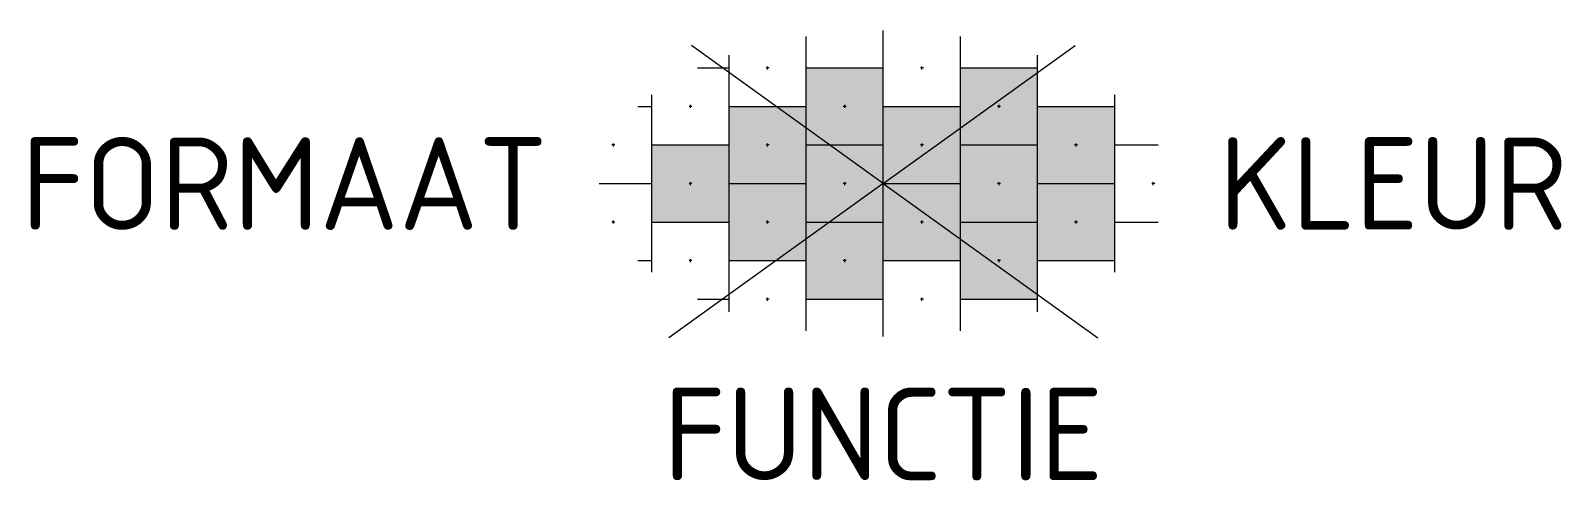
# Model space of a CAD drawing. Extents: x -16.6 to 13.2, y -5.8 to 3.
import ezdxf
from ezdxf.enums import TextEntityAlignment as Align

# ---------------------------------------------------------------- set-up
doc = ezdxf.new("R2010")
doc.units = 0
doc.styles.add('NLCS-ISO', font='NLCS-ISO.ttf')

msp = doc.modelspace()

# ---------------------------------------------------------------- hatches: boundary and pattern name
h = msp.add_hatch(color=254)
h.dxf.hatch_style = 1
h.paths.add_polyline_path([(0, 2.25), (-1.5, 2.25), (-1.5, 0.75), (0, 0.75)])
h = msp.add_hatch(color=254)
h.dxf.hatch_style = 1
h.paths.add_polyline_path([(3, 2.25), (1.5, 2.25), (1.5, 0.75), (3, 0.75)])
h = msp.add_hatch(color=254)
h.dxf.hatch_style = 1
h.paths.add_polyline_path([(-1.5, 1.5), (-3, 1.5), (-3, 0), (-1.5, 0)])
h = msp.add_hatch(color=254)
h.dxf.hatch_style = 1
h.paths.add_polyline_path([(1.5, 1.5), (0, 1.5), (0, 0.75), (0, 0), (1.5, 0)])
h = msp.add_hatch(color=254)
h.dxf.hatch_style = 1
h.paths.add_polyline_path([(4.5, 1.5), (3, 1.5), (3, 0.75), (3, 0), (4.5, 0)])
h = msp.add_hatch(color=254)
h.dxf.hatch_style = 1
h.paths.add_polyline_path([(-3, 0.75), (-4.5, 0.75), (-4.5, -0.75), (-3, -0.75)])
h = msp.add_hatch(color=254)
h.dxf.hatch_style = 1
h.paths.add_polyline_path([(0, 0.75), (-1.5, 0.75), (-1.5, 0), (-1.5, -0.75), (0, -0.75)])
h = msp.add_hatch(color=254)
h.dxf.hatch_style = 1
h.paths.add_polyline_path([(3, 0.75), (1.5, 0.75), (1.5, -0.75), (3, -0.75)])
h = msp.add_hatch(color=254)
h.dxf.hatch_style = 1
h.paths.add_polyline_path([(-1.5, 0), (-3, 0), (-3, -0.75), (-3, -1.5), (-1.5, -1.5)])
h = msp.add_hatch(color=254)
h.dxf.hatch_style = 1
h.paths.add_polyline_path([(1.5, 0), (0, 0), (0, -0.75), (0, -1.5), (1.5, -1.5)])
h = msp.add_hatch(color=254)
h.dxf.hatch_style = 1
h.paths.add_polyline_path([(4.5, 0), (3, 0), (3, -0.75), (3, -1.5), (4.5, -1.5)])
h = msp.add_hatch(color=254)
h.dxf.hatch_style = 1
h.paths.add_polyline_path([(0, -0.75), (-1.5, -0.75), (-1.5, -1.5), (-1.5, -2.25), (0, -2.25)])
h = msp.add_hatch(color=254)
h.dxf.hatch_style = 1
h.paths.add_polyline_path([(3, -0.75), (1.5, -0.75), (1.5, -1.5), (1.5, -2.25), (3, -2.25)])

# ---------------------------------------------------------------- linework, layer by layer
for p, q in [((0, 0), (-3.728, 2.684)), ((-1.5, -2.863), (-1.5, 2.863)), ((0, -2.975), (0, 2.975)), ((0, 0), (3.728, 2.684)), ((1.5, -2.863), (1.5, 2.863)), ((-3, -2.498), (-3, 2.498)), ((3, -2.498), (3, 2.498)), ((-3.615, 2.25), (-3, 2.25)), ((-2.221, 2.25), (-2.279, 2.25)), ((-2.25, 2.221), (-2.25, 2.279)), ((-1.5, 2.25), (0, 2.25)), ((0.779, 2.25), (0.721, 2.25)), ((0.75, 2.221), (0.75, 2.279)), ((1.5, 2.25), (3, 2.25)), ((-4.771, 1.5), (-4.5, 1.5)), ((-4.5, -1.726), (-4.5, 1.726)), ((-3.721, 1.5), (-3.779, 1.5)), ((-3.75, 1.471), (-3.75, 1.529)), ((-3, 1.5), (-1.5, 1.5)), ((-0.721, 1.5), (-0.779, 1.5)), ((-0.75, 1.471), (-0.75, 1.529)), ((0, 1.5), (1.5, 1.5)), ((2.279, 1.5), (2.221, 1.5)), ((2.25, 1.471), (2.25, 1.529)), ((3, 1.5), (4.5, 1.5)), ((4.5, -1.726), (4.5, 1.726)), ((-5.221, 0.75), (-5.279, 0.75)), ((-5.25, 0.721), (-5.25, 0.779)), ((-4.5, 0.75), (-3, 0.75)), ((-2.221, 0.75), (-2.279, 0.75)), ((-2.25, 0.721), (-2.25, 0.779)), ((-1.5, 0.75), (0, 0.75)), ((0.779, 0.75), (0.721, 0.75)), ((0.75, 0.721), (0.75, 0.779)), ((1.5, 0.75), (3, 0.75)), ((3.779, 0.75), (3.721, 0.75)), ((3.75, 0.721), (3.75, 0.779)), ((4.5, 0.75), (5.347, 0.75)), ((-5.525, 0), (-4.5, 0)), ((0, 0), (-4.172, -3.003)), ((-3.75, -0.029), (-3.75, 0.029)), ((-3, 0), (-1.5, 0)), ((-0.75, -0.029), (-0.75, 0.029)), ((0, 0), (1.5, 0)), ((2.25, -0.029), (2.25, 0.029)), ((3, 0), (4.5, 0)), ((5.25, -0.029), (5.25, 0.029)), ((-3.721, 0), (-3.779, 0)), ((-0.721, 0), (-0.779, 0)), ((0, 0), (4.172, -3.003)), ((2.279, 0), (2.221, 0)), ((5.279, 0), (5.221, 0)), ((-5.221, -0.75), (-5.279, -0.75)), ((-5.25, -0.779), (-5.25, -0.721)), ((-4.5, -0.75), (-3, -0.75)), ((-2.221, -0.75), (-2.279, -0.75)), ((-2.25, -0.779), (-2.25, -0.721)), ((-1.5, -0.75), (0, -0.75)), ((0.779, -0.75), (0.721, -0.75)), ((0.75, -0.779), (0.75, -0.721)), ((1.5, -0.75), (3, -0.75)), ((3.779, -0.75), (3.721, -0.75)), ((3.75, -0.779), (3.75, -0.721)), ((4.5, -0.75), (5.347, -0.75)), ((-3.75, -1.529), (-3.75, -1.471)), ((-0.75, -1.529), (-0.75, -1.471)), ((2.25, -1.529), (2.25, -1.471)), ((-4.771, -1.5), (-4.5, -1.5)), ((-3.721, -1.5), (-3.779, -1.5)), ((-3, -1.5), (-1.5, -1.5)), ((-0.721, -1.5), (-0.779, -1.5)), ((0, -1.5), (1.5, -1.5)), ((2.279, -1.5), (2.221, -1.5)), ((3, -1.5), (4.5, -1.5)), ((-3.615, -2.25), (-3, -2.25)), ((-2.221, -2.25), (-2.279, -2.25)), ((-2.25, -2.279), (-2.25, -2.221)), ((-1.5, -2.25), (0, -2.25)), ((0.779, -2.25), (0.721, -2.25)), ((0.75, -2.279), (0.75, -2.221)), ((1.5, -2.25), (3, -2.25))]:
    msp.add_line(p, q)

# ---------------------------------------------------------------- texts
at = {"style": 'NLCS-ISO'}
msp.add_attdef('FORMAAT', text='30x30', height=1.8, dxfattribs=at).set_placement((-6.525, 0), align=Align.MIDDLE_RIGHT)
msp.add_attdef('KLEUR', text='G', height=1.8, dxfattribs=at).set_placement((6.525, 0), align=Align.MIDDLE_LEFT)
at = {"style": 'NLCS-ISO', "flags": 1}
msp.add_attdef('FUNCTIE', text='', height=1.8, dxfattribs=at).set_placement((0, -3.975), align=Align.TOP_CENTER)

doc.saveas('drawing.dxf')
